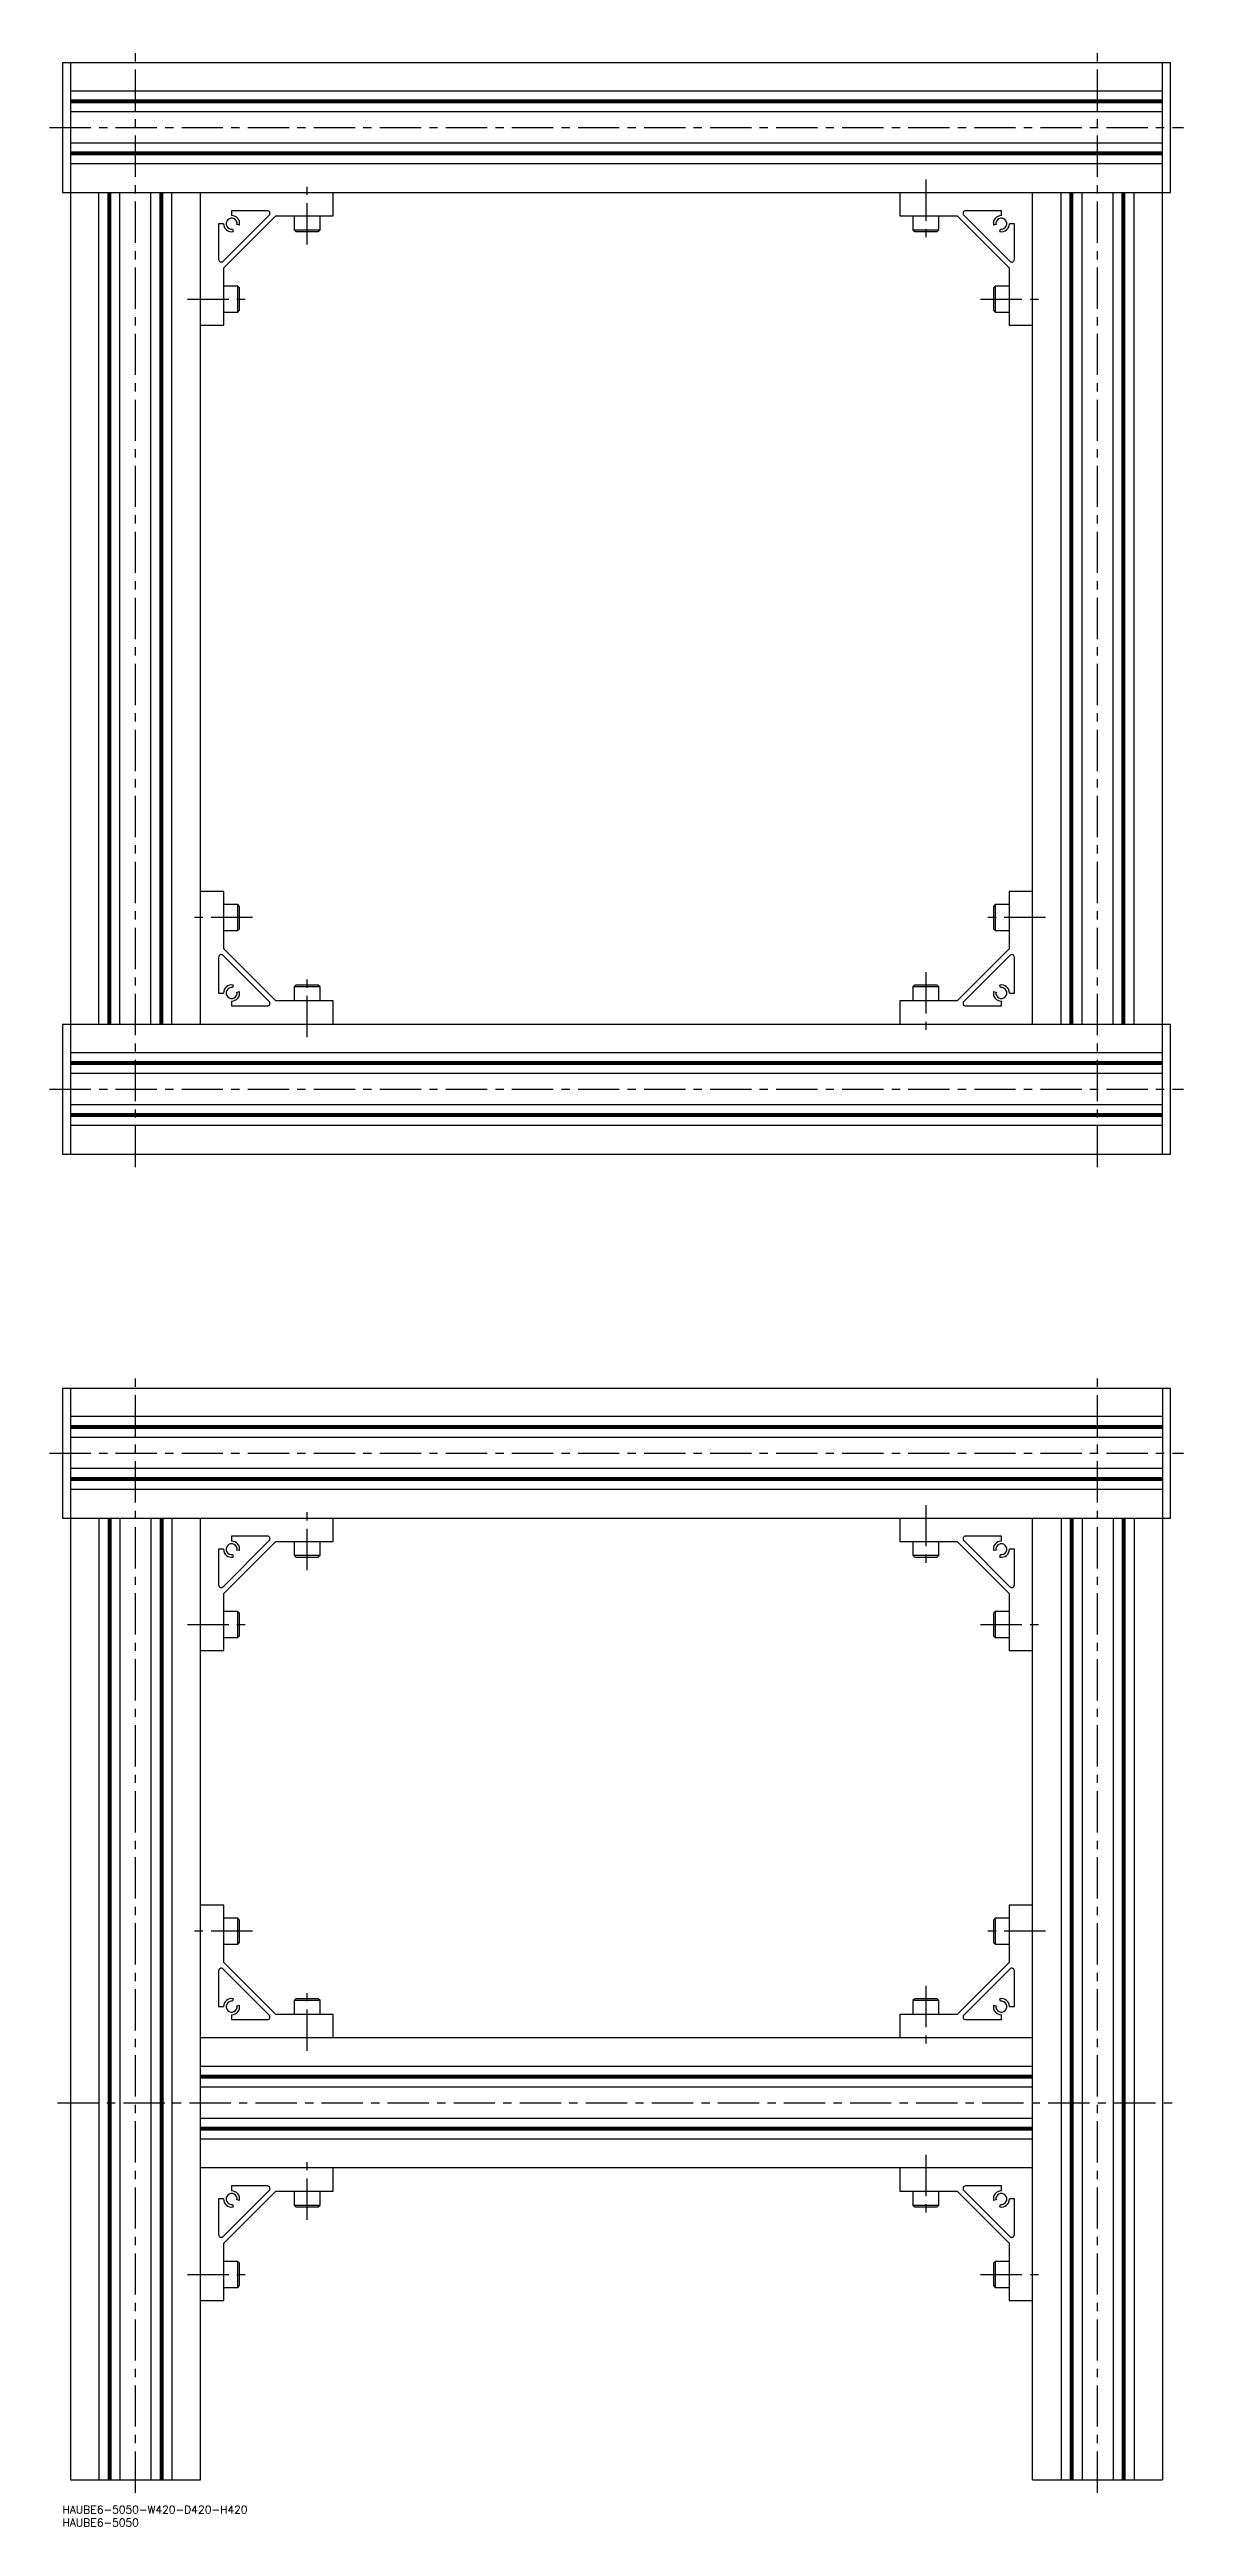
# Model space of a CAD drawing. Extents: x -5 to 1021, y -8 to 945.
# Drawn here: x -5 to 431, y -8 to 945 of the extents above; entities that cross this region are included whole.
import ezdxf

# ---------------------------------------------------------------- set-up
doc = ezdxf.new("R2010")
doc.units = 0
doc.header["$LTSCALE"] = 0.5
doc.linetypes.add('CENTER', pattern=[50.8, 31.75, -6.35, 6.35, -6.35])
for name, color, linetype in [('MSM_CENTER', 1, 'CENTER'), ('MSM_CONTINUOUS', 7, 'CONTINUOUS'), ('MSM_PART_NUMBER', 7, 'CONTINUOUS')]:
    doc.layers.add(name, color=color, linetype=linetype)
doc.styles.get("Standard").update_dxf_attribs({"font": 'txt.shx', "height": 3, "bigfont": 'bigfont.shx'})

# ---------------------------------------------------------------- blocks, each defined once
blk = doc.blocks.new('*U8')
at = {"layer": 'MSM_PART_NUMBER'}
blk.add_text('HAUBE6-5050-W420-D420-H420', height=3, dxfattribs=at).set_placement((0, -3))
blk = doc.blocks.new('*U9')
at = {"layer": 'MSM_PART_NUMBER'}
blk.add_text('HAUBE6-5050', height=3, dxfattribs=at).set_placement((0, -8))

msp = doc.modelspace()

# ---------------------------------------------------------------- linework, layer by layer
at = {"layer": 'MSM_CENTER'}
for p, q in [((28, 515), (28, 945)), ((398, 515), (398, 945)), ((-5, 915), (431, 915)), ((94, 870), (94, 895)), ((332, 895), (332, 870)), ((48, 849), (73, 849)), ((353, 849), (378, 849)), ((73, 611), (48, 611)), ((378, 611), (353, 611)), ((94, 565), (94, 590)), ((332, 590), (332, 565)), ((-5, 545), (431, 545)), ((28, 5), (28, 435)), ((398, 5), (398, 435)), ((-5, 405), (431, 405)), ((94, 360), (94, 385)), ((332, 385), (332, 360)), ((48, 339), (73, 339)), ((353, 339), (378, 339)), ((73, 221), (48, 221)), ((378, 221), (353, 221)), ((94, 175), (94, 200)), ((332, 200), (332, 175)), ((-2, 155), (428, 155)), ((94, 110), (94, 135)), ((332, 135), (332, 110)), ((48, 89), (73, 89)), ((353, 89), (378, 89))]:
    msp.add_line(p, q, dxfattribs=at)
at = {"layer": 'MSM_CONTINUOUS'}
for p, q in [((0, 940), (0, 890)), ((0, 940), (426, 940)), ((3, 940), (3, 520)), ((423, 520), (423, 940)), ((426, 890), (426, 940)), ((423, 929), (3, 929)), ((423, 925.52), (3, 925.52)), ((423, 925), (3, 925)), ((423, 924.48), (3, 924.48)), ((423, 921), (3, 921)), ((423, 909), (3, 909)), ((423, 905.52), (3, 905.52)), ((423, 905), (3, 905)), ((423, 904.48), (3, 904.48)), ((423, 901), (3, 901)), ((0, 890), (426, 890)), ((14, 570), (14, 890)), ((17.48, 570), (17.48, 890)), ((18, 570), (18, 890)), ((18.52, 570), (18.52, 890)), ((22, 570), (22, 890)), ((34, 570), (34, 890)), ((37.48, 570), (37.48, 890)), ((38, 570), (38, 890)), ((38.52, 570), (38.52, 890)), ((42, 570), (42, 890)), ((53, 570), (53, 890)), ((104, 881), (104, 890)), ((322, 890), (322, 881)), ((373, 570), (373, 890)), ((384, 570), (384, 890)), ((387.48, 570), (387.48, 890)), ((388, 570), (388, 890)), ((388.52, 570), (388.52, 890)), ((392, 570), (392, 890)), ((404, 570), (404, 890)), ((407.48, 570), (407.48, 890)), ((408, 570), (408, 890)), ((408.52, 570), (408.52, 890)), ((412, 570), (412, 890)), ((60, 878), (60, 864.24)), ((61.9, 878), (60, 878)), ((61.71, 863.54), (79.46, 881.29)), ((62, 861), (82, 881)), ((65, 883), (65, 881.1)), ((78.76, 883), (65, 883)), ((68.05, 877.46), (67.07, 877.64)), ((82, 881), (104, 881)), ((89, 881), (89, 875.67)), ((99, 875.67), (99, 881)), ((322, 881), (344, 881)), ((327, 881), (327, 875.67)), ((337, 875.67), (337, 881)), ((344, 881), (364, 861)), ((346.54, 881.29), (364.29, 863.54)), ((361, 883), (347.24, 883)), ((358.93, 877.64), (357.95, 877.46)), ((361, 881.1), (361, 883)), ((366, 878), (364.1, 878)), ((366, 864.24), (366, 878)), ((65.36, 875.93), (65.54, 874.95)), ((89, 875.67), (89.67, 875)), ((89, 875.67), (99, 875.67)), ((89.67, 875), (98.33, 875)), ((98.33, 875), (99, 875.67)), ((327, 875.67), (327.67, 875)), ((327, 875.67), (337, 875.67)), ((327.67, 875), (336.33, 875)), ((336.33, 875), (337, 875.67)), ((360.46, 874.95), (360.64, 875.93)), ((62, 839), (62, 861)), ((364, 861), (364, 839)), ((67.33, 854), (62, 854)), ((68, 853.33), (67.33, 854)), ((67.33, 844), (67.33, 854)), ((68, 844.67), (68, 853.33)), ((358.67, 854), (358, 853.33)), ((358, 853.33), (358, 844.67)), ((364, 854), (358.67, 854)), ((358.67, 854), (358.67, 844)), ((53, 839), (62, 839)), ((62, 844), (67.33, 844)), ((67.33, 844), (68, 844.67)), ((358, 844.67), (358.67, 844)), ((358.67, 844), (364, 844)), ((364, 839), (373, 839)), ((62, 621), (53, 621)), ((62, 599), (62, 621)), ((373, 621), (364, 621)), ((364, 621), (364, 599)), ((67.33, 616), (62, 616)), ((68, 615.33), (67.33, 616)), ((67.33, 606), (67.33, 616)), ((68, 606.67), (68, 615.33)), ((358.67, 616), (358, 615.33)), ((358, 615.33), (358, 606.67)), ((364, 616), (358.67, 616)), ((358.67, 616), (358.67, 606)), ((62, 606), (67.33, 606)), ((67.33, 606), (68, 606.67)), ((358, 606.67), (358.67, 606)), ((358.67, 606), (364, 606)), ((60, 595.76), (60, 582)), ((79.46, 578.71), (61.71, 596.46)), ((82, 579), (62, 599)), ((364, 599), (344, 579)), ((364.29, 596.46), (346.54, 578.71)), ((366, 582), (366, 595.76)), ((60, 582), (61.9, 582)), ((65.54, 585.05), (65.36, 584.07)), ((67.07, 582.36), (68.05, 582.54)), ((89.67, 585), (89, 584.33)), ((89, 584.33), (89, 579)), ((99, 584.33), (89, 584.33)), ((98.33, 585), (89.67, 585)), ((99, 584.33), (98.33, 585)), ((99, 579), (99, 584.33)), ((327.67, 585), (327, 584.33)), ((327, 584.33), (327, 579)), ((337, 584.33), (327, 584.33)), ((336.33, 585), (327.67, 585)), ((337, 584.33), (336.33, 585)), ((337, 579), (337, 584.33)), ((357.95, 582.54), (358.93, 582.36)), ((360.64, 584.07), (360.46, 585.05)), ((364.1, 582), (366, 582)), ((65, 578.9), (65, 577)), ((65, 577), (78.76, 577)), ((104, 579), (82, 579)), ((104, 570), (104, 579)), ((344, 579), (322, 579)), ((322, 579), (322, 570)), ((347.24, 577), (361, 577)), ((361, 577), (361, 578.9)), ((0, 570), (426, 570)), ((0, 570), (0, 520)), ((426, 520), (426, 570)), ((423, 559), (3, 559)), ((423, 555.52), (3, 555.52)), ((423, 555), (3, 555)), ((423, 554.48), (3, 554.48)), ((423, 551), (3, 551)), ((423, 539), (3, 539)), ((423, 535.52), (3, 535.52)), ((423, 535), (3, 535)), ((423, 534.48), (3, 534.48)), ((423, 531), (3, 531)), ((0, 520), (426, 520)), ((0, 430), (426, 430)), ((0, 430), (0, 380)), ((3, 430), (3, 10)), ((423, 430), (423, 10)), ((426, 380), (426, 430)), ((423, 419), (3, 419)), ((423, 415.52), (3, 415.52)), ((423, 415), (3, 415)), ((423, 414.48), (3, 414.48)), ((423, 411), (3, 411)), ((423, 399), (3, 399)), ((423, 395.52), (3, 395.52)), ((423, 395), (3, 395)), ((423, 394.48), (3, 394.48)), ((423, 391), (3, 391)), ((0, 380), (426, 380)), ((14, 380), (14, 10)), ((17.48, 380), (17.48, 10)), ((18, 380), (18, 10)), ((18.52, 380), (18.52, 10)), ((22, 380), (22, 10)), ((34, 380), (34, 10)), ((37.48, 380), (37.48, 10)), ((38, 380), (38, 10)), ((38.52, 380), (38.52, 10)), ((42, 380), (42, 10)), ((53, 10), (53, 380)), ((65, 373), (65, 371.1)), ((78.76, 373), (65, 373)), ((104, 371), (104, 380)), ((322, 380), (322, 371)), ((361, 373), (347.24, 373)), ((361, 371.1), (361, 373)), ((373, 10), (373, 380)), ((384, 380), (384, 10)), ((387.48, 380), (387.48, 10)), ((388, 380), (388, 10)), ((388.52, 380), (388.52, 10)), ((392, 380), (392, 10)), ((404, 380), (404, 10)), ((407.48, 380), (407.48, 10)), ((408, 380), (408, 10)), ((408.52, 380), (408.52, 10)), ((412, 380), (412, 10)), ((60, 368), (60, 354.24)), ((61.9, 368), (60, 368)), ((61.71, 353.54), (79.46, 371.29)), ((62, 351), (82, 371)), ((65.36, 365.93), (65.54, 364.95)), ((68.05, 367.46), (67.07, 367.64)), ((82, 371), (104, 371)), ((89, 371), (89, 365.67)), ((89, 365.67), (89.67, 365)), ((89, 365.67), (99, 365.67)), ((89.67, 365), (98.33, 365)), ((98.33, 365), (99, 365.67)), ((99, 365.67), (99, 371)), ((322, 371), (344, 371)), ((327, 371), (327, 365.67)), ((327, 365.67), (327.67, 365)), ((327, 365.67), (337, 365.67)), ((327.67, 365), (336.33, 365)), ((336.33, 365), (337, 365.67)), ((337, 365.67), (337, 371)), ((344, 371), (364, 351)), ((346.54, 371.29), (364.29, 353.54)), ((358.93, 367.64), (357.95, 367.46)), ((360.46, 364.95), (360.64, 365.93)), ((366, 368), (364.1, 368)), ((366, 354.24), (366, 368)), ((62, 329), (62, 351)), ((67.33, 344), (62, 344)), ((68, 343.33), (67.33, 344)), ((67.33, 334), (67.33, 344)), ((68, 334.67), (68, 343.33)), ((358.67, 344), (358, 343.33)), ((358, 343.33), (358, 334.67)), ((364, 344), (358.67, 344)), ((358.67, 344), (358.67, 334)), ((364, 351), (364, 329)), ((62, 334), (67.33, 334)), ((67.33, 334), (68, 334.67)), ((358, 334.67), (358.67, 334)), ((358.67, 334), (364, 334)), ((53, 329), (62, 329)), ((364, 329), (373, 329)), ((62, 231), (53, 231)), ((62, 209), (62, 231)), ((373, 231), (364, 231)), ((364, 231), (364, 209)), ((67.33, 226), (62, 226)), ((68, 225.33), (67.33, 226)), ((67.33, 216), (67.33, 226)), ((68, 216.67), (68, 225.33)), ((358.67, 226), (358, 225.33)), ((358, 225.33), (358, 216.67)), ((364, 226), (358.67, 226)), ((358.67, 226), (358.67, 216)), ((62, 216), (67.33, 216)), ((67.33, 216), (68, 216.67)), ((358, 216.67), (358.67, 216)), ((358.67, 216), (364, 216)), ((60, 205.76), (60, 192)), ((79.46, 188.71), (61.71, 206.46)), ((82, 189), (62, 209)), ((364, 209), (344, 189)), ((364.29, 206.46), (346.54, 188.71)), ((366, 192), (366, 205.76)), ((60, 192), (61.9, 192)), ((65.54, 195.05), (65.36, 194.07)), ((67.07, 192.36), (68.05, 192.54)), ((89.67, 195), (89, 194.33)), ((89, 194.33), (89, 189)), ((99, 194.33), (89, 194.33)), ((98.33, 195), (89.67, 195)), ((99, 194.33), (98.33, 195)), ((99, 189), (99, 194.33)), ((327.67, 195), (327, 194.33)), ((327, 194.33), (327, 189)), ((337, 194.33), (327, 194.33)), ((336.33, 195), (327.67, 195)), ((337, 194.33), (336.33, 195)), ((337, 189), (337, 194.33)), ((357.95, 192.54), (358.93, 192.36)), ((360.64, 194.07), (360.46, 195.05)), ((364.1, 192), (366, 192)), ((65, 188.9), (65, 187)), ((65, 187), (78.76, 187)), ((104, 189), (82, 189)), ((104, 180), (104, 189)), ((344, 189), (322, 189)), ((322, 189), (322, 180)), ((347.24, 187), (361, 187)), ((361, 187), (361, 188.9)), ((373, 180), (53, 180)), ((373, 169), (53, 169)), ((373, 165.52), (53, 165.52)), ((373, 165), (53, 165)), ((373, 164.48), (53, 164.48)), ((373, 161), (53, 161)), ((373, 149), (53, 149)), ((373, 145.52), (53, 145.52)), ((373, 145), (53, 145)), ((373, 144.48), (53, 144.48)), ((373, 141), (53, 141)), ((373, 130), (53, 130)), ((104, 121), (104, 130)), ((322, 130), (322, 121)), ((60, 118), (60, 104.24)), ((61.9, 118), (60, 118)), ((61.71, 103.54), (79.46, 121.29)), ((62, 101), (82, 121)), ((65, 123), (65, 121.1)), ((78.76, 123), (65, 123)), ((65.36, 115.93), (65.54, 114.95)), ((68.05, 117.46), (67.07, 117.64)), ((82, 121), (104, 121)), ((89, 121), (89, 115.67)), ((89, 115.67), (89.67, 115)), ((89, 115.67), (99, 115.67)), ((89.67, 115), (98.33, 115)), ((98.33, 115), (99, 115.67)), ((99, 115.67), (99, 121)), ((322, 121), (344, 121)), ((327, 121), (327, 115.67)), ((327, 115.67), (327.67, 115)), ((327, 115.67), (337, 115.67)), ((327.67, 115), (336.33, 115)), ((336.33, 115), (337, 115.67)), ((337, 115.67), (337, 121)), ((344, 121), (364, 101)), ((346.54, 121.29), (364.29, 103.54)), ((361, 123), (347.24, 123)), ((358.93, 117.64), (357.95, 117.46)), ((360.46, 114.95), (360.64, 115.93)), ((361, 121.1), (361, 123)), ((366, 118), (364.1, 118)), ((366, 104.24), (366, 118)), ((62, 79), (62, 101)), ((364, 101), (364, 79)), ((67.33, 94), (62, 94)), ((68, 93.33), (67.33, 94)), ((67.33, 84), (67.33, 94)), ((68, 84.67), (68, 93.33)), ((358.67, 94), (358, 93.33)), ((358, 93.33), (358, 84.67)), ((364, 94), (358.67, 94)), ((358.67, 94), (358.67, 84)), ((53, 79), (62, 79)), ((62, 84), (67.33, 84)), ((67.33, 84), (68, 84.67)), ((358, 84.67), (358.67, 84)), ((358.67, 84), (364, 84)), ((364, 79), (373, 79)), ((3, 10), (53, 10)), ((373, 10), (423, 10))]:
    msp.add_line(p, q, dxfattribs=at)
for centre, radius, start, end in [((65, 878), 3.1, 180, 280), ((65, 878), 2.1, 350, 280), ((65, 878), 3.1, 350, 90), ((78.76, 882), 1, 315, 90), ((347.24, 882), 1, 90, 225), ((361, 878), 3.1, 90, 190), ((361, 878), 2.1, 260, 190), ((361, 878), 3.1, 260, 0), ((61, 864.24), 1, 180, 315), ((365, 864.24), 1, 225, 0), ((61, 595.76), 1, 45, 180), ((365, 595.76), 1, 0, 135), ((65, 582), 3.1, 80, 180), ((65, 582), 2.1, 80, 10), ((65, 582), 3.1, 270, 10), ((361, 582), 3.1, 170, 270), ((361, 582), 2.1, 170, 100), ((361, 582), 3.1, 0, 100), ((78.76, 578), 1, 270, 45), ((347.24, 578), 1, 135, 270), ((78.76, 372), 1, 315, 90), ((347.24, 372), 1, 90, 225), ((65, 368), 3.1, 180, 280), ((65, 368), 2.1, 350, 280), ((65, 368), 3.1, 350, 90), ((361, 368), 3.1, 90, 190), ((361, 368), 2.1, 260, 190), ((361, 368), 3.1, 260, 0), ((61, 354.24), 1, 180, 315), ((365, 354.24), 1, 225, 0), ((61, 205.76), 1, 45, 180), ((365, 205.76), 1, 0, 135), ((65, 192), 3.1, 80, 180), ((65, 192), 2.1, 80, 10), ((65, 192), 3.1, 270, 10), ((361, 192), 3.1, 170, 270), ((361, 192), 2.1, 170, 100), ((361, 192), 3.1, 0, 100), ((78.76, 188), 1, 270, 45), ((347.24, 188), 1, 135, 270), ((65, 118), 3.1, 180, 280), ((65, 118), 2.1, 350, 280), ((65, 118), 3.1, 350, 90), ((78.76, 122), 1, 315, 90), ((347.24, 122), 1, 90, 225), ((361, 118), 3.1, 90, 190), ((361, 118), 2.1, 260, 190), ((361, 118), 3.1, 260, 0), ((61, 104.24), 1, 180, 315), ((365, 104.24), 1, 225, 0)]:
    msp.add_arc(centre, radius, start, end, dxfattribs=at)

# ---------------------------------------------------------------- block references
for name in ['*U8', '*U9']:
    msp.add_blockref(name, (0, 0), dxfattribs=at)

doc.saveas('drawing.dxf')
